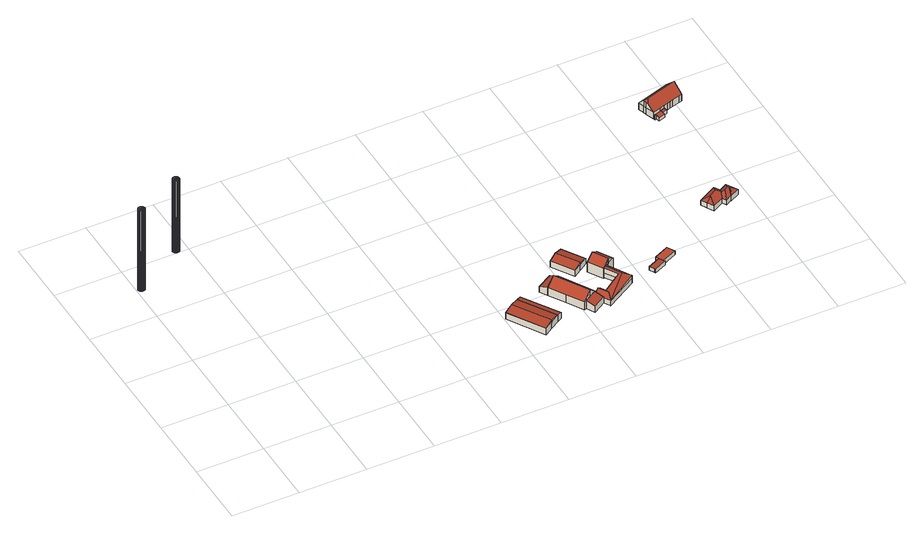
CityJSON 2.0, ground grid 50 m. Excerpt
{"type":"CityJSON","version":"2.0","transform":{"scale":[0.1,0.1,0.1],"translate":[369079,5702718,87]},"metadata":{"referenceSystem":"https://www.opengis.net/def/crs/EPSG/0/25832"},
"CityObjects":{
"building1":{"type":"Building","attributes":{"Geometrietyp2DReferenz":"1000","Gemeindeschluessel":"05911000","function":"51002_1251","roofType":"9999","measuredHeight":69.59},"geometry":[{"type":"Solid","lod":"2","boundaries":[[[[0,1,2]],[[1,3,2]],[[4,5,0]],[[5,1,0]],[[6,7,4]],[[7,5,4]],[[8,9,6]],[[9,7,6]],[[10,11,8]],[[11,9,8]],[[12,13,10]],[[13,11,10]],[[14,15,12]],[[15,13,12]],[[16,17,14]],[[17,15,14]],[[18,19,16]],[[19,17,16]],[[20,21,18]],[[21,19,18]],[[22,23,20]],[[23,21,20]],[[24,25,22]],[[25,23,22]],[[26,27,24]],[[27,25,24]],[[28,29,26]],[[29,27,26]],[[30,31,28]],[[31,29,28]],[[32,33,30]],[[33,31,30]],[[34,35,32]],[[35,33,32]],[[36,37,34]],[[37,35,34]],[[38,39,36]],[[39,37,36]],[[2,3,38]],[[3,39,38]],[[17,19,15]],[[19,21,15]],[[21,23,15]],[[23,25,15]],[[25,27,15]],[[27,29,15]],[[29,31,15]],[[31,33,15]],[[33,35,15]],[[35,37,15]],[[37,39,15]],[[39,3,15]],[[3,1,15]],[[1,5,15]],[[5,7,15]],[[7,9,15]],[[9,11,15]],[[11,13,15]],[[18,16,20]],[[16,14,20]],[[14,12,20]],[[12,10,20]],[[10,8,20]],[[8,6,20]],[[6,4,20]],[[4,0,20]],[[0,2,20]],[[2,38,20]],[[38,36,20]],[[36,34,20]],[[34,32,20]],[[32,30,20]],[[30,28,20]],[[28,26,20]],[[26,24,20]],[[24,22,20]]]],"semantics":{"surfaces":[{"type":"WallSurface"},{"type":"GroundSurface"},{"type":"RoofSurface"}],"values":[[0,0,0,0,0,0,0,0,0,0,0,0,0,0,0,0,0,0,0,0,0,0,0,0,0,0,0,0,0,0,0,0,0,0,0,0,0,0,0,0,1,1,1,1,1,1,1,1,1,1,1,1,1,1,1,1,1,1,2,2,2,2,2,2,2,2,2,2,2,2,2,2,2,2,2,2]]}}]},
"building2":{"type":"Building","attributes":{"Geometrietyp2DReferenz":"1000","Gemeindeschluessel":"05911000","function":"51002_1251","roofType":"9999","measuredHeight":62.12},"geometry":[{"type":"Solid","lod":"2","boundaries":[[[[40,41,42]],[[41,43,42]],[[44,45,40]],[[45,41,40]],[[46,47,44]],[[47,45,44]],[[48,49,46]],[[49,47,46]],[[50,51,48]],[[51,49,48]],[[52,53,50]],[[53,51,50]],[[54,55,52]],[[55,53,52]],[[56,57,54]],[[57,55,54]],[[58,59,56]],[[59,57,56]],[[60,61,58]],[[61,59,58]],[[62,63,60]],[[63,61,60]],[[64,65,62]],[[65,63,62]],[[66,67,64]],[[67,65,64]],[[68,69,66]],[[69,67,66]],[[70,71,68]],[[71,69,68]],[[72,73,70]],[[73,71,70]],[[74,75,72]],[[75,73,72]],[[76,77,74]],[[77,75,74]],[[78,79,76]],[[79,77,76]],[[42,43,78]],[[43,79,78]],[[43,41,79]],[[41,45,79]],[[45,47,79]],[[47,49,79]],[[49,51,79]],[[51,53,79]],[[53,55,79]],[[55,57,79]],[[57,59,79]],[[59,61,79]],[[61,63,79]],[[63,65,79]],[[65,67,79]],[[67,69,79]],[[69,71,79]],[[71,73,79]],[[73,75,79]],[[75,77,79]],[[40,42,44]],[[42,78,44]],[[78,76,44]],[[76,74,44]],[[74,72,44]],[[72,70,44]],[[70,68,44]],[[68,66,44]],[[66,64,44]],[[64,62,44]],[[62,60,44]],[[60,58,44]],[[58,56,44]],[[56,54,44]],[[54,52,44]],[[52,50,44]],[[50,48,44]],[[48,46,44]]]],"semantics":{"surfaces":[{"type":"WallSurface"},{"type":"GroundSurface"},{"type":"RoofSurface"}],"values":[[0,0,0,0,0,0,0,0,0,0,0,0,0,0,0,0,0,0,0,0,0,0,0,0,0,0,0,0,0,0,0,0,0,0,0,0,0,0,0,0,1,1,1,1,1,1,1,1,1,1,1,1,1,1,1,1,1,1,2,2,2,2,2,2,2,2,2,2,2,2,2,2,2,2,2,2]]}}]},
"building3":{"type":"Building","attributes":{"Gemeindeschluessel":"05911000","Geometrietyp2DReferenz":"3000","function":"31001_2700","roofType":"3100","measuredHeight":7.01,"storeysAboveGround":1},"geometry":[{"type":"Solid","lod":"2","boundaries":[[[[80,81,82,83]],[[84,85,81,80]],[[86,87,85,84]],[[88,89,87,86]],[[90,91,89,88]],[[83,82,91,90]],[[92,93,94,95]],[[96,93,92,97,98,84]],[[98,86,84]],[[98,97,88,86]],[[97,92,95,90,88]],[[96,84,80]],[[94,93,96,80,83]],[[95,94,83,90]],[[81,85,87,89,91,82]]]],"semantics":{"surfaces":[{"type":"WallSurface"},{"type":"RoofSurface"},{"type":"GroundSurface"}],"values":[[0,0,0,0,0,0,1,1,0,0,0,0,0,0,2]]}}]},
"building4":{"type":"Building","attributes":{"Gemeindeschluessel":"05911000","Geometrietyp2DReferenz":"3000","function":"51009_1610","roofType":"2100","measuredHeight":5.76},"geometry":[{"type":"Solid","lod":"2","boundaries":[[[[99,82,100,101]],[[95,91,82,99]],[[102,103,91,95]],[[101,100,103,102]],[[95,99,101,102]],[[82,91,103,100]]]],"semantics":{"surfaces":[{"type":"WallSurface"},{"type":"RoofSurface"},{"type":"GroundSurface"}],"values":[[0,0,0,0,1,2]]}}]},
"building5":{"type":"Building","attributes":{"Gemeindeschluessel":"05911000","Geometrietyp2DReferenz":"3000","function":"51009_1610","roofType":"2100","measuredHeight":6.83},"geometry":[{"type":"Solid","lod":"2","boundaries":[[[[104,105,106,107]],[[108,109,105,104]],[[110,111,109,108]],[[107,106,111,110]],[[108,104,107,110]],[[105,109,111,106]]]],"semantics":{"surfaces":[{"type":"WallSurface"},{"type":"RoofSurface"},{"type":"GroundSurface"}],"values":[[0,0,0,0,1,2]]}}]},
"building6":{"type":"Building","attributes":{"Gemeindeschluessel":"05911000","Geometrietyp2DReferenz":"3000","function":"31001_2700"},"children":["building6-1","building6-2"]},
"building6-1":{"type":"BuildingPart","attributes":{"roofType":"3100","measuredHeight":12.28,"storeysAboveGround":1},"parents":["building6"],"geometry":[{"type":"Solid","lod":"2","boundaries":[[[[112,113,114,115]],[[116,106,113,112]],[[117,118,106,116]],[[119,120,118,117]],[[121,111,120,119]],[[122,123,111,121]],[[124,125,123,122]],[[126,127,125,124]],[[128,127,126]],[[129,130,131]],[[115,114,129,131]],[[126,124,122,121,119,132]],[[117,116,112,115,131,132,119]],[[113,106,118,120,111,123,125,127,133,129,114]],[[128,126,132,134]],[[127,128,134,133]],[[130,134,132,131]],[[134,130,129,133]]]],"semantics":{"surfaces":[{"type":"WallSurface"},{"type":"RoofSurface"},{"type":"GroundSurface"},{"type":"ClosureSurface"}],"values":[[0,0,0,0,0,0,0,0,0,0,0,1,1,2,0,3,0,3]]}}]},
"building6-2":{"type":"BuildingPart","attributes":{"roofType":"2100","measuredHeight":7.2,"storeysAboveGround":1},"parents":["building6"],"geometry":[{"type":"Solid","lod":"2","boundaries":[[[[135,136,127,128]],[[137,138,136,135]],[[130,129,138,137]],[[137,135,128,134,130]],[[136,138,129,133,127]],[[133,134,128,127]],[[129,130,134,133]]]],"semantics":{"surfaces":[{"type":"WallSurface"},{"type":"RoofSurface"},{"type":"GroundSurface"},{"type":"ClosureSurface"}],"values":[[0,0,0,1,2,3,3]]}}]},
"building7":{"type":"Building","attributes":{"Gemeindeschluessel":"05911000","Geometrietyp2DReferenz":"3000","function":"31001_2700","roofType":"5000","measuredHeight":7.11,"storeysAboveGround":1},"geometry":[{"type":"Solid","lod":"2","boundaries":[[[[139,140,141,142]],[[143,144,140,139]],[[145,146,144,143]],[[147,148,146,145]],[[149,150,148,147]],[[151,152,150,149]],[[142,141,152,151]],[[153,154,143,139,142,151,149]],[[147,145,154,153]],[[143,154,145]],[[147,153,149]],[[140,144,146,148,150,152,141]]]],"semantics":{"surfaces":[{"type":"WallSurface"},{"type":"RoofSurface"},{"type":"GroundSurface"}],"values":[[0,0,0,0,0,0,0,1,1,0,0,2]]}}]},
"building8":{"type":"Building","attributes":{"Gemeindeschluessel":"05911000","Geometrietyp2DReferenz":"3000","function":"31001_2700","roofType":"3100","measuredHeight":6.74,"storeysAboveGround":1},"geometry":[{"type":"Solid","lod":"2","boundaries":[[[[155,156,157,158]],[[159,160,156,155]],[[161,162,160,159]],[[163,164,162,161]],[[165,166,164,163]],[[158,157,166,165]],[[167,168,158,165]],[[169,168,167,170,161,159]],[[170,167,165,163]],[[170,163,161]],[[169,159,155]],[[168,169,155,158]],[[156,160,162,164,166,157]]]],"semantics":{"surfaces":[{"type":"WallSurface"},{"type":"RoofSurface"},{"type":"GroundSurface"}],"values":[[0,0,0,0,0,0,1,1,0,0,0,0,2]]}}]},
"building9":{"type":"Building","attributes":{"Gemeindeschluessel":"05911000","Geometrietyp2DReferenz":"3000","function":"31001_2700","roofType":"5000","measuredHeight":8.57,"storeysAboveGround":2},"address":[{"country":"Germany","locality":"Bochum","thoroughfareNumber":"2a","thoroughfareName":"In den Höfen"}],"geometry":[{"type":"Solid","lod":"2","boundaries":[[[[171,172,173,174]],[[175,176,172,171]],[[177,178,176,175]],[[179,180,178,177]],[[181,182,180,179]],[[183,184,182,181]],[[185,186,184,183]],[[187,188,186,185]],[[189,190,188,187]],[[191,192,190,189]],[[174,173,192,191]],[[193,191,194,195]],[[196,197,198,199,200,193,195]],[[200,201,202,203,204,205,191,193]],[[205,174,191]],[[205,204,171,174]],[[204,203,175,171]],[[203,202,177,175]],[[202,201,179,177]],[[199,198,183,181]],[[201,200,199,181,179]],[[198,197,185,183]],[[197,196,187,185]],[[196,195,194,189,187]],[[194,191,189]],[[172,176,178,180,182,184,186,188,190,192,173]]]],"semantics":{"surfaces":[{"type":"WallSurface"},{"type":"RoofSurface"},{"type":"GroundSurface"}],"values":[[0,0,0,0,0,0,0,0,0,0,0,1,1,1,0,0,0,0,0,0,0,0,0,0,0,2]]}}]},
"building10":{"type":"Building","attributes":{"Gemeindeschluessel":"05911000","Geometrietyp2DReferenz":"3000","function":"31001_1010","roofType":"3100","measuredHeight":12.65,"storeysAboveGround":2},"address":[{"country":"Germany","locality":"Bochum","thoroughfareNumber":"2","thoroughfareName":"In den Höfen"}],"geometry":[{"type":"Solid","lod":"2","boundaries":[[[[206,207,208,209]],[[210,211,207,206]],[[212,213,211,210]],[[214,215,213,212]],[[216,217,215,214]],[[218,219,217,216]],[[220,221,219,218]],[[209,208,221,220]],[[222,223,209,220]],[[224,225,223,222,216,214]],[[225,224,212,210]],[[223,225,210,206]],[[224,214,212]],[[223,206,209]],[[222,220,218]],[[222,218,216]],[[207,211,213,215,217,219,221,208]]]],"semantics":{"surfaces":[{"type":"WallSurface"},{"type":"RoofSurface"},{"type":"GroundSurface"}],"values":[[0,0,0,0,0,0,0,0,1,1,0,0,0,0,0,0,2]]}}]},
"building11":{"type":"Building","attributes":{"Gemeindeschluessel":"05911000","Geometrietyp2DReferenz":"3000","function":"31001_2700","roofType":"2100","measuredHeight":3.11,"storeysAboveGround":1},"geometry":[{"type":"Solid","lod":"2","boundaries":[[[[226,227,228,229]],[[230,231,227,226]],[[232,233,231,230]],[[234,235,233,232]],[[236,237,235,234]],[[229,228,237,236]],[[234,232,230,226,229,236]],[[227,231,233,235,237,228]]]],"semantics":{"surfaces":[{"type":"WallSurface"},{"type":"RoofSurface"},{"type":"GroundSurface"}],"values":[[0,0,0,0,0,0,1,2]]}}]},
"building12":{"type":"Building","attributes":{"Gemeindeschluessel":"05911000","Geometrietyp2DReferenz":"3000","function":"31001_2700","roofType":"2100","measuredHeight":3.25,"storeysAboveGround":1},"geometry":[{"type":"Solid","lod":"2","boundaries":[[[[238,239,240,232]],[[241,242,239,238]],[[243,244,242,241]],[[234,245,244,243]],[[232,240,245,234]],[[243,241,238,232,234]],[[239,242,244,245,240]]]],"semantics":{"surfaces":[{"type":"WallSurface"},{"type":"RoofSurface"},{"type":"GroundSurface"}],"values":[[0,0,0,0,0,1,2]]}}]},
"building13":{"type":"Building","attributes":{"Gemeindeschluessel":"05911000","Geometrietyp2DReferenz":"3000","function":"31001_1010","roofType":"5000","measuredHeight":7.94,"storeysAboveGround":1},"address":[{"country":"Germany","locality":"Bochum","thoroughfareNumber":"4","thoroughfareName":"In den Höfen"}],"geometry":[{"type":"Solid","lod":"2","boundaries":[[[[246,247,248,249]],[[250,251,247,246]],[[252,253,251,250]],[[254,255,253,252]],[[256,257,255,254]],[[258,259,257,256]],[[260,261,259,258]],[[262,263,261,260]],[[264,265,263,262]],[[266,267,265,264]],[[268,269,267,266]],[[249,248,269,268]],[[270,268,266]],[[266,264,270]],[[271,270,264,262,272]],[[273,272,262,260,274]],[[275,274,260,258,276]],[[276,258,256,277]],[[256,254,277]],[[250,275,276,277,254,252]],[[274,275,250,246,273]],[[272,273,246,249,271]],[[271,249,268,270]],[[247,251,253,255,257,259,261,263,265,267,269,248]]]],"semantics":{"surfaces":[{"type":"WallSurface"},{"type":"RoofSurface"},{"type":"GroundSurface"}],"values":[[0,0,0,0,0,0,0,0,0,0,0,0,1,1,1,1,1,1,1,1,1,1,1,2]]}}]},
"building14":{"type":"Building","attributes":{"Gemeindeschluessel":"05911000","Geometrietyp2DReferenz":"3000","function":"31001_2700","roofType":"5000","measuredHeight":3.89,"storeysAboveGround":1},"geometry":[{"type":"Solid","lod":"2","boundaries":[[[[278,279,280,281]],[[282,283,279,278]],[[284,285,283,282]],[[286,287,285,284]],[[288,289,287,286]],[[281,280,289,288]],[[290,278,281,291]],[[282,290,291,288,286,284]],[[278,290,282]],[[288,291,281]],[[279,283,285,287,289,280]]]],"semantics":{"surfaces":[{"type":"WallSurface"},{"type":"RoofSurface"},{"type":"GroundSurface"}],"values":[[0,0,0,0,0,0,1,1,0,0,2]]}}]},
"building15":{"type":"Building","attributes":{"Gemeindeschluessel":"05911000","Geometrietyp2DReferenz":"3000","function":"51009_1610","roofType":"1000","measuredHeight":3.13},"geometry":[{"type":"Solid","lod":"2","boundaries":[[[[292,293,294,295]],[[296,297,293,292]],[[298,299,297,296]],[[295,294,299,298]],[[296,292,295,298]],[[293,297,299,294]]]],"semantics":{"surfaces":[{"type":"WallSurface"},{"type":"RoofSurface"},{"type":"GroundSurface"}],"values":[[0,0,0,0,1,2]]}}]},
"building16":{"type":"Building","attributes":{"Gemeindeschluessel":"05911000","Geometrietyp2DReferenz":"3000","function":"31001_1010","roofType":"5000","measuredHeight":12.48,"storeysAboveGround":1},"address":[{"country":"Germany","locality":"Bochum","thoroughfareNumber":"1","thoroughfareName":"In den Höfen"}],"geometry":[{"type":"Solid","lod":"2","boundaries":[[[[300,301,302,303]],[[304,305,301,300]],[[306,307,305,304]],[[308,309,307,306]],[[310,311,309,308]],[[312,313,311,310]],[[314,315,313,312]],[[316,317,315,314]],[[318,319,317,316]],[[320,321,319,318]],[[322,323,321,320]],[[324,325,323,322]],[[303,302,325,324]],[[326,327,328,329]],[[330,326,329,318,316,314,312,310,308,306,304,331]],[[332,333,327,326,330]],[[327,333,324,322]],[[333,332,303,324]],[[332,330,331,300,303]],[[329,328,320,318]],[[331,304,300]],[[328,327,322,320]],[[301,305,307,309,311,313,315,317,319,321,323,325,302]]]],"semantics":{"surfaces":[{"type":"WallSurface"},{"type":"RoofSurface"},{"type":"GroundSurface"}],"values":[[0,0,0,0,0,0,0,0,0,0,0,0,0,1,1,1,0,0,0,0,0,0,2]]}}]}
},
"vertices":[
[4,1776,714],[4,1776,18],[4,1768,714],[4,1768,18],[7,1783,714],[7,1783,18],[11,1790,714],[11,1790,18],[18,1794,714],[18,1794,18],[25,1797,714],[25,1797,18],[33,1797,714],[33,1797,18],[41,1794,714],[41,1794,18],[47,1790,714],[47,1790,18],[51,1783,714],[51,1783,18],[54,1776,714],[54,1776,18],[54,1768,714],[54,1768,18],[51,1761,714],[51,1761,18],[47,1754,714],[47,1754,18],[41,1750,714],[41,1750,18],[33,1747,714],[33,1747,18],[25,1747,714],[25,1747,18],[18,1750,714],[18,1750,18],[11,1754,714],[11,1754,18],[7,1761,714],[7,1761,18],
[440,2036,623],[440,2036,2],[435,2042,623],[435,2042,2],[442,2028,623],[442,2028,2],[442,2020,623],[442,2020,2],[440,2013,623],[440,2013,2],[435,2007,623],[435,2007,2],[429,2002,623],[429,2002,2],[422,2000,623],[422,2000,2],[414,2000,623],[414,2000,2],[406,2002,623],[406,2002,2],[400,2007,623],[400,2007,2],[395,2013,623],[395,2013,2],[393,2020,623],[393,2020,2],[393,2028,623],[393,2028,2],[395,2036,623],[395,2036,2],[400,2042,623],[400,2042,2],[406,2047,623],[406,2047,2],[414,2049,623],[414,2049,2],[422,2049,623],[422,2049,2],[429,2047,623],[429,2047,2],
[2166,50,186],[2166,50,130],[2233,92,130],[2233,92,186],[2102,9,186],[2102,9,130],[1941,275,186],[1941,275,130],[2007,316,186],[2007,316,130],[2068,355,186],[2068,355,130],[2008,317,200],[2170,53,200],[2233,92,187],[2068,355,188],[2166,50,200],[2007,316,200],[1941,275,187],
[2233,92,188],[2267,113,130],[2267,113,181],[2102,376,181],[2102,376,130],
[2269,421,169],[2269,421,121],[2302,365,121],[2302,365,189],[2383,489,169],[2383,489,121],[2416,432,189],[2416,432,121],
[2374,245,190],[2374,245,121],[2447,122,121],[2447,122,190],[2302,365,190],[2359,399,243],[2359,399,121],[2360,399,244],[2360,399,121],[2416,432,191],[2531,239,191],[2531,239,121],[2560,190,191],[2560,190,121],[2555,187,196],[2555,187,121],[2555,187,193],[2462,131,121],[2462,131,193],[2462,131,204],[2505,157,244],[2505,157,121],[2505,157,193],
[2592,126,173],[2592,126,121],[2499,70,173],[2499,70,121],
[2560,190,170],[2560,190,122],[2555,187,122],[2555,187,166],[2586,205,191],[2586,205,122],[2616,223,166],[2616,223,122],[2640,182,167],[2640,182,122],[2619,81,166],[2619,81,122],[2592,126,166],[2592,126,122],[2631,135,193],[2588,207,193],
[2609,494,162],[2609,494,113],[2674,535,113],[2674,535,161],[2555,460,162],[2555,460,113],[2454,621,162],[2454,621,113],[2512,657,162],[2512,657,113],[2573,695,161],[2573,695,113],[2513,658,180],[2614,497,180],[2609,494,179],[2512,657,180],
[2640,182,160],[2640,182,120],[2630,132,120],[2630,132,160],[2724,231,160],[2724,231,120],[2770,258,160],[2770,258,120],[2710,354,160],[2710,354,120],[2732,368,160],[2732,368,120],[2754,382,160],[2754,382,120],[2826,259,160],[2826,259,120],[2844,226,160],[2844,226,120],[2849,218,160],[2849,218,120],[2619,81,160],[2619,81,120],[2795,252,205],[2849,218,184],[2846,223,186],[2844,226,186],[2826,259,186],[2754,382,184],[2732,368,202],[2728,365,205],[2710,354,201],[2770,258,202],[2724,231,192],[2640,182,173],[2630,132,167],
[2763,387,199],[2763,387,113],[2816,420,113],[2816,420,198],[2754,382,199],[2754,382,113],[2732,368,200],[2732,368,113],[2710,354,200],[2710,354,113],[2645,460,200],[2645,460,113],[2698,493,199],[2698,493,113],[2750,526,198],[2750,526,113],[2698,493,239],[2763,387,239],[2732,368,216],[2754,382,233],
[3025,230,162],[3025,230,131],[3028,223,131],[3028,223,163],[3006,270,160],[3006,270,131],[3099,314,160],[3099,314,131],[3117,276,162],[3117,276,131],[3122,267,163],[3122,267,131],
[3088,337,159],[3088,337,130],[3099,314,130],[3198,389,159],[3198,389,130],[3227,329,162],[3227,329,130],[3117,276,130],
[3770,722,169],[3770,722,128],[3745,767,128],[3745,767,169],[3830,756,169],[3830,756,128],[3853,714,169],[3853,714,128],[3876,672,169],[3876,672,128],[3806,634,169],[3806,634,128],[3804,637,169],[3804,637,128],[3759,612,169],[3759,612,128],[3742,644,169],[3742,644,128],[3660,599,169],[3660,599,128],[3634,645,169],[3634,645,128],[3609,691,169],[3609,691,128],[3662,660,207],[3724,695,207],[3754,686,192],[3758,679,192],[3777,674,202],[3812,694,202],[3819,692,198],[3823,685,198],
[3854,1726,49],[3854,1726,22],[3796,1708,22],[3796,1708,49],[3867,1685,50],[3867,1685,22],[3817,1670,50],[3817,1670,22],[3809,1697,60],[3809,1697,22],[3800,1695,60],[3800,1695,22],[3857,1716,61],[3799,1698,61],
[3891,1738,53],[3891,1738,21],[3854,1726,21],[3854,1726,53],[3898,1714,53],[3898,1714,21],[3861,1703,53],[3861,1703,21],
[4024,1850,75],[4024,1850,19],[4004,1915,19],[4004,1915,75],[4044,1785,75],[4044,1785,19],[4024,1778,75],[4024,1778,19],[3967,1761,75],[3967,1761,19],[3944,1754,75],[3944,1754,19],[3920,1747,75],[3920,1747,19],[3891,1738,75],[3891,1738,19],[3854,1726,75],[3854,1726,19],[3796,1708,75],[3796,1708,19],[3776,1773,75],[3776,1773,19],[3769,1795,75],[3769,1795,19],[3756,1838,75],[3756,1838,19],[3796,1781,144],[3769,1795,123],[3776,1773,123],[3782,1754,123],[4024,1851,144],[4024,1850,143],[4004,1915,77],[3756,1838,77]
]}
